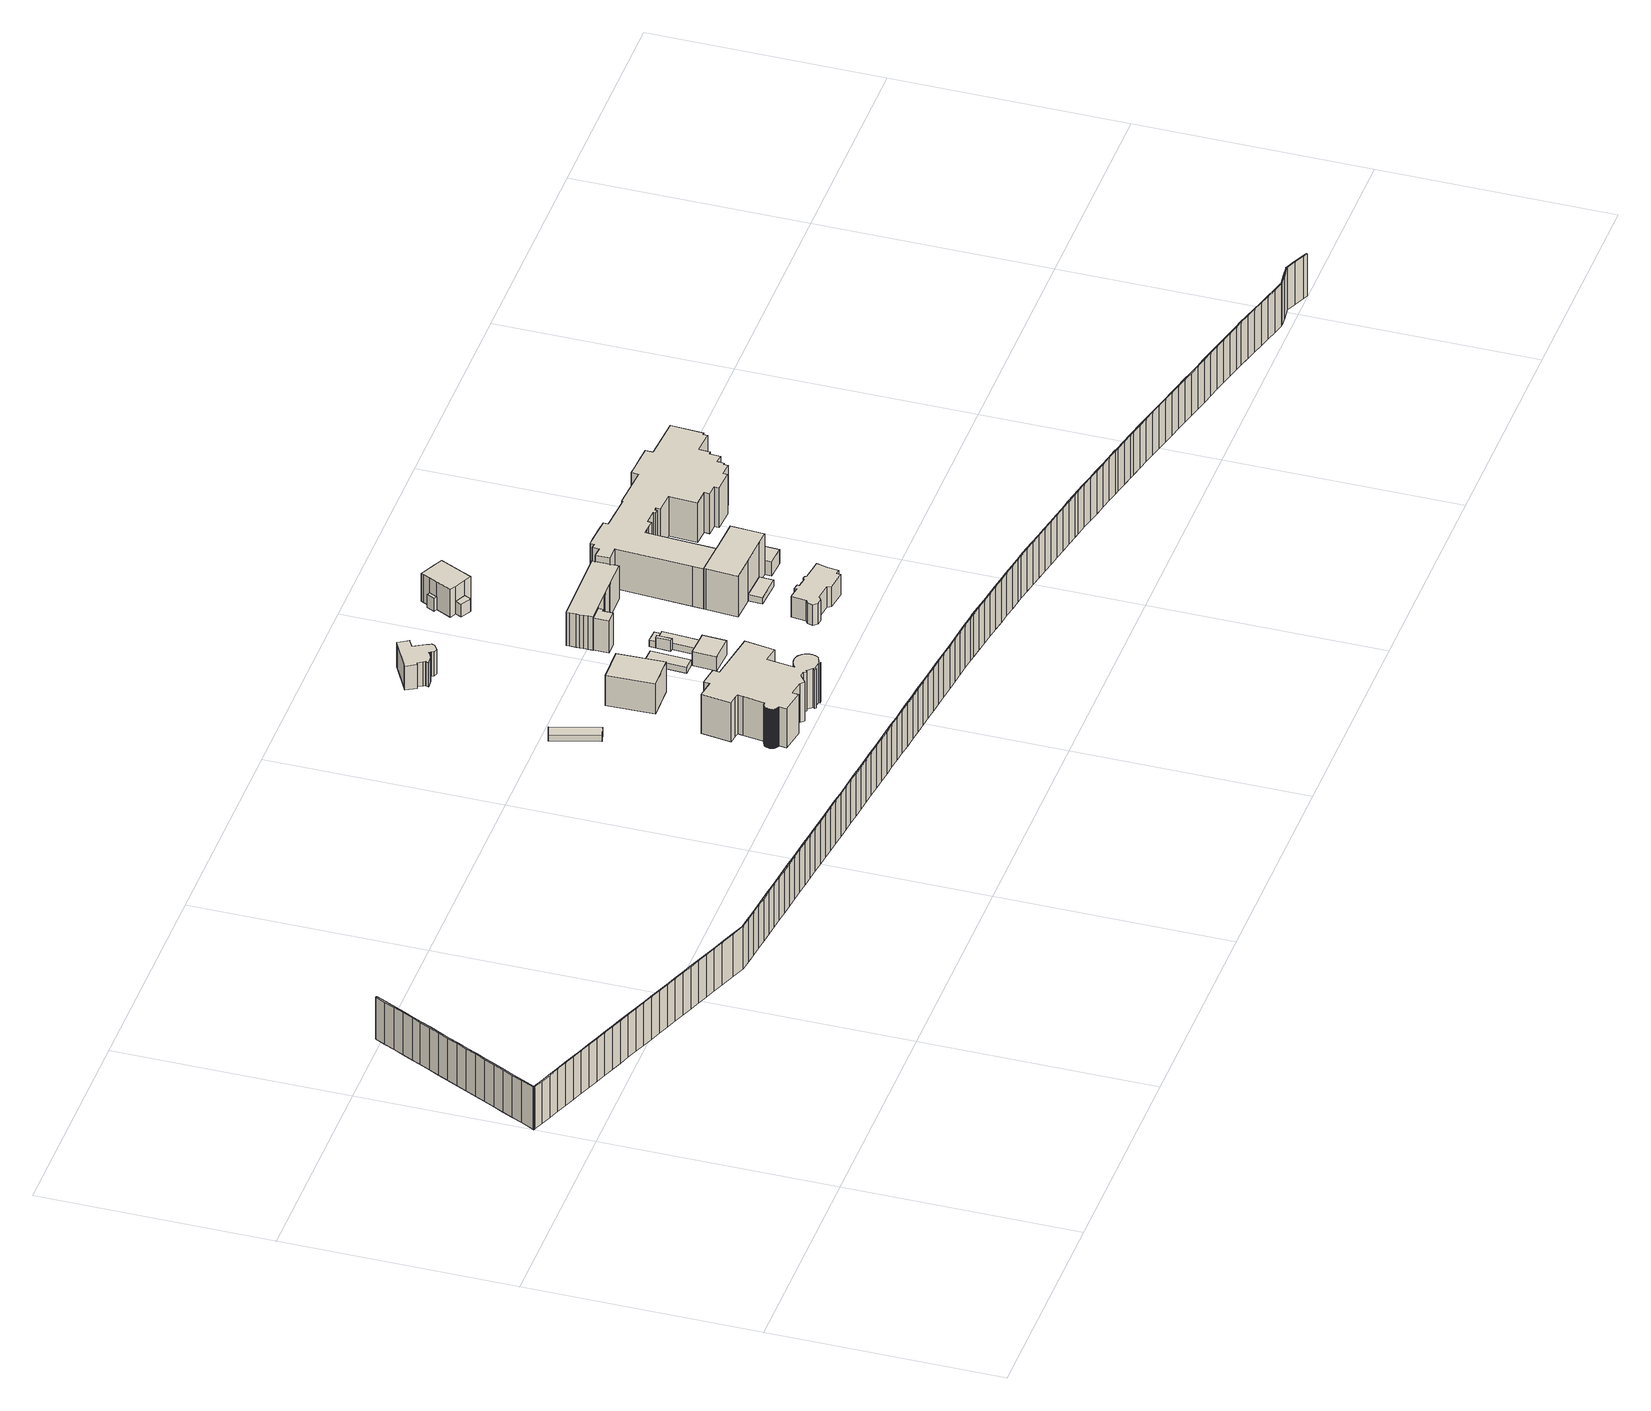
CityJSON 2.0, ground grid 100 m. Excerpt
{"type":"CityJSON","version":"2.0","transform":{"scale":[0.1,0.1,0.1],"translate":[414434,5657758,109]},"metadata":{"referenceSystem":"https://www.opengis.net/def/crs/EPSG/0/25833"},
"CityObjects":{
"building1":{"type":"Building","attributes":{"Dachtyp_tdc":"tdcPolyFlatRoof","Gemeindeschluessel":14612000,"Dachneigung":2.64,"QualitaetDacherkennung":70,"Geometrietyp2DReferenz":"3000","measuredHeight":3.02,"function":"31001_9998","roofType":"2100"},"geometry":[{"type":"Solid","lod":"1","boundaries":[[[[0,1,2,3]],[[4,5,6,7]],[[3,5,4,0]],[[2,6,5,3]],[[1,7,6,2]],[[0,4,7,1]]]]}]},
"building2":{"type":"Building","attributes":{"Dachtyp_tdc":"tdcPolyFlatRoof","Gemeindeschluessel":14612000,"Dachneigung":0,"QualitaetDacherkennung":14,"Geometrietyp2DReferenz":"3000","measuredHeight":18.99,"function":"31001_9998","roofType":"1000"},"geometry":[{"type":"Solid","lod":"1","boundaries":[[[[8,9,10,11,12,13,14,15,16,17,18,19,20,21,22,23,24,25,26,27,28,29,30,31,32,33,34,35,36,37,38,39,40,41,42,43,44,45,46,47,48,49,50,51,52,53,54,55,56,57,58,59,60,61,62,63,64,65,66,67,68,69,70,71,72,73,74,75,76,77,78,79,80,81,82,83,84,85,86,87,88,89,90,91,92,93,94,95,96,97,98,99,100,101,102,103,104,105,106,107,108,109,110,111,112,113,114,115,116,117,118,119,120,121,122,123,124,125]],[[126,127,128,129,130,131,132,133,134,135,136,137,138,139,140,141,142,143,144,145,146,147,148,149,150,151,152,153,154,155,156,157,158,159,160,161,162,163,164,165,166,167,168,169,170,171,172,173,174,175,176,177,178,179,180,181,182,183,184,185,186,187,188,189,190,191,192,193,194,195,196,197,198,199,200,201,202,203,204,205,206,207,208,209,210,211,212,213,214,215,216,217,218,219,220,221,222,223,224,225,226,227,228,229,230,231,232,233,234,235,236,237,238,239,240,241,242,243]],[[125,127,126,8]],[[124,128,127,125]],[[123,129,128,124]],[[122,130,129,123]],[[121,131,130,122]],[[120,132,131,121]],[[119,133,132,120]],[[118,134,133,119]],[[117,135,134,118]],[[116,136,135,117]],[[115,137,136,116]],[[114,138,137,115]],[[113,139,138,114]],[[112,140,139,113]],[[111,141,140,112]],[[110,142,141,111]],[[109,143,142,110]],[[108,144,143,109]],[[107,145,144,108]],[[106,146,145,107]],[[105,147,146,106]],[[104,148,147,105]],[[103,149,148,104]],[[102,150,149,103]],[[101,151,150,102]],[[100,152,151,101]],[[99,153,152,100]],[[98,154,153,99]],[[97,155,154,98]],[[96,156,155,97]],[[95,157,156,96]],[[94,158,157,95]],[[93,159,158,94]],[[92,160,159,93]],[[91,161,160,92]],[[90,162,161,91]],[[89,163,162,90]],[[88,164,163,89]],[[87,165,164,88]],[[86,166,165,87]],[[85,167,166,86]],[[84,168,167,85]],[[83,169,168,84]],[[82,170,169,83]],[[81,171,170,82]],[[80,172,171,81]],[[79,173,172,80]],[[78,174,173,79]],[[77,175,174,78]],[[76,176,175,77]],[[75,177,176,76]],[[74,178,177,75]],[[73,179,178,74]],[[72,180,179,73]],[[71,181,180,72]],[[70,182,181,71]],[[69,183,182,70]],[[68,184,183,69]],[[67,185,184,68]],[[66,186,185,67]],[[65,187,186,66]],[[64,188,187,65]],[[63,189,188,64]],[[62,190,189,63]],[[61,191,190,62]],[[60,192,191,61]],[[59,193,192,60]],[[58,194,193,59]],[[57,195,194,58]],[[56,196,195,57]],[[55,197,196,56]],[[54,198,197,55]],[[53,199,198,54]],[[52,200,199,53]],[[51,201,200,52]],[[50,202,201,51]],[[49,203,202,50]],[[48,204,203,49]],[[47,205,204,48]],[[46,206,205,47]],[[45,207,206,46]],[[44,208,207,45]],[[43,209,208,44]],[[42,210,209,43]],[[41,211,210,42]],[[40,212,211,41]],[[39,213,212,40]],[[38,214,213,39]],[[37,215,214,38]],[[36,216,215,37]],[[35,217,216,36]],[[34,218,217,35]],[[33,219,218,34]],[[32,220,219,33]],[[31,221,220,32]],[[30,222,221,31]],[[29,223,222,30]],[[28,224,223,29]],[[27,225,224,28]],[[26,226,225,27]],[[25,227,226,26]],[[24,228,227,25]],[[23,229,228,24]],[[22,230,229,23]],[[21,231,230,22]],[[20,232,231,21]],[[19,233,232,20]],[[18,234,233,19]],[[17,235,234,18]],[[16,236,235,17]],[[15,237,236,16]],[[14,238,237,15]],[[13,239,238,14]],[[12,240,239,13]],[[11,241,240,12]],[[10,242,241,11]],[[9,243,242,10]],[[8,126,243,9]]]]}]},
"building3":{"type":"Building","attributes":{"Dachtyp_tdc":"tdcPolyFlatRoof","Gemeindeschluessel":14612000,"Dachneigung":0,"QualitaetDacherkennung":74,"Geometrietyp2DReferenz":"3000","measuredHeight":14.55,"function":"31001_9998","roofType":"1000"},"geometry":[{"type":"Solid","lod":"1","boundaries":[[[[244,245,246,247]],[[248,249,250,251]],[[247,249,248,244]],[[246,250,249,247]],[[245,251,250,246]],[[244,248,251,245]]]]}]},
"building4":{"type":"Building","attributes":{"Dachtyp_tdc":"tdcFreeFormRoof","Gemeindeschluessel":14612000,"Dachneigung":44.48,"QualitaetDacherkennung":44,"Geometrietyp2DReferenz":"3000","measuredHeight":15.93,"function":"31001_9998","roofType":"5000"},"geometry":[{"type":"Solid","lod":"1","boundaries":[[[[252,253,254,255,256,257,258,259,260,261,262,263,264,265,266,267,268,269,270,271,272,273,274,275,276,277,278,279,280,281,282,283,284,285]],[[286,287,288,289,290,291,292,293,294,295,296,297,298,299,300,301,302,303,304,305,306,307,308,309,310,311,312,313,314,315,316,317,318,319]],[[285,287,286,252]],[[284,288,287,285]],[[283,289,288,284]],[[282,290,289,283]],[[281,291,290,282]],[[280,292,291,281]],[[279,293,292,280]],[[278,294,293,279]],[[277,295,294,278]],[[276,296,295,277]],[[275,297,296,276]],[[274,298,297,275]],[[273,299,298,274]],[[272,300,299,273]],[[271,301,300,272]],[[270,302,301,271]],[[269,303,302,270]],[[268,304,303,269]],[[267,305,304,268]],[[266,306,305,267]],[[265,307,306,266]],[[264,308,307,265]],[[263,309,308,264]],[[262,310,309,263]],[[261,311,310,262]],[[260,312,311,261]],[[259,313,312,260]],[[258,314,313,259]],[[257,315,314,258]],[[256,316,315,257]],[[255,317,316,256]],[[254,318,317,255]],[[253,319,318,254]],[[252,286,319,253]]]]}]},
"building5":{"type":"Building","attributes":{"Dachtyp_tdc":"tdcPolyFlatRoof","Gemeindeschluessel":14612000,"Dachneigung":0,"QualitaetDacherkennung":96,"Geometrietyp2DReferenz":"3000","measuredHeight":2.84,"function":"31001_9998","roofType":"1000"},"geometry":[{"type":"Solid","lod":"1","boundaries":[[[[320,321,322,323]],[[324,325,326,327]],[[323,325,324,320]],[[322,326,325,323]],[[321,327,326,322]],[[320,324,327,321]]]]}]},
"building6":{"type":"Building","attributes":{"Dachtyp_tdc":"tdcPolyFlatRoof","Gemeindeschluessel":14612000,"Dachneigung":0,"QualitaetDacherkennung":74,"Geometrietyp2DReferenz":"3000","measuredHeight":6.83,"function":"31001_9998","roofType":"1000"},"geometry":[{"type":"Solid","lod":"1","boundaries":[[[[328,329,330,331,332]],[[333,334,335,336,337]],[[332,334,333,328]],[[331,335,334,332]],[[330,336,335,331]],[[329,337,336,330]],[[328,333,337,329]]]]}]},
"building7":{"type":"Building","attributes":{"Erfassungsdatum_Objekt":"2022-03-29","BodenHoehe":0,"gemHoehe":0,"BauwerkHoehe":3,"Gemeindeschluessel":"14612000","Geometrietyp2DReferenz":"3000","measuredHeight":3,"function":"51009_1700"},"geometry":[{"type":"MultiSurface","lod":"1","boundaries":[[[338,339,340,341,342,343,344,345,346,347,348,349,348,350]],[[351,352,353,354,355,356,357,358,359,360,361,362,363,364,365,366,367,368,369,370,371,372,373,374,375,376,377,378,379,380,381,382,383,384,385,386,387,388,389,390,391,392,393,394,395,396,397,398,399,400,401,402,403,404,405,406,407,408,409,410,411,412,413,414,415,416,417,418,419,420,421,422,423,424,425,426,427,428,429,430,431,432,433,434,435,436,437,438,439,440,441,442,443,444,445,446,447,448,449,450,451,452,453,454,455,456,457,458,459,460,461,462,463,464,465,466,467,468,469,470,471,472,473,474,475,476,477,478,479,480,481,482,483,484,485,486,487,488,489,490,491,492,493,494,495,496,497,498,499,500,501,502,503,504,505,506,507,508,509,510,511,512,513,514,515,516,517,518,519,520,521,522,523,524,525,526,527,528,529,530,531,532,533,534,535,536,537,538,539,540,541,542,543,544,545,546,547,548,549,550,551,552,553,554,555,556,557,558,559,560,561,562,563,564,565,566,567,568,569,570,571,572,573,574,575,576,577,578,579,580,581,582,583,584,585,586,587,588,589,590,591,592,593,594,595,596,597,598,599,600,601,602,603,604,605,606,607,608,609,610,611,612,613,614,615,616,617,618,619,620,621,622,623,624,625,626,627,628,629,630,631,632,633,634,635]],[[636,637,638,639,638,640,641,642,643,644,645,646,647,648]],[[649,650,651,652,653,654,655,656,657,658,659,660,661,662,663,664,665,666,667,668,669,670,671,672,673,674,675,676,677,678,679,680,681,682,683,684,685,686,687,688,689,690,691,692,693,694,695,696,697,698,699,700,701,702,703,704,705,706,707,708,709,710,711,712,713,714,715,716,717,718,719,720,721,722,723,724,725,726,727,728,729,730,731,732,733,734,735,736,737,738,739,740,741,742,743,744,745,746,747,748,749,750,751,752,753,754,755,756,757,758,759,760,761,762,763,764,765,766,767,768,769,770,771,772,773,774,775,776,777,778,779,780,781,782,783,784,785,786,787,788,789,790,791,792,793,794,795,796,797,798,799,800,801,802,803,804,805,806,807,808,809,810,811,812,813,814,815,816,817,818,819,820,821,822,823,824,825,826,827,828,829,830,831,832,833,834,835,836,837,838,839,840,841,842,843,844,845,846,847,848,849,850,851,852,853,854,855,856,857,858,859,860,861,862,863,864,865,866,867,868,869,870,871,872,873,874,875,876,877,878,879,880,881,882,883,884,885,886,887,888,889,890,891,892,893,894,895,896,897,898,899,900,901,902,903,904,905,906,907,908,909,910,911,912,913,914,915,916,917,918,919,920,921,922,923,924,925,926,927,928,929,930,931,932,933]],[[350,637,636,338]],[[348,638,637,350]],[[349,639,638,348]],[[347,640,638,348]],[[346,641,640,347]],[[345,642,641,346]],[[344,643,642,345]],[[343,644,643,344]],[[342,645,644,343]],[[341,646,645,342]],[[340,647,646,341]],[[339,648,647,340]],[[338,636,648,339]],[[635,649,933,351]],[[634,650,649,635]],[[633,651,650,634]],[[632,652,651,633]],[[631,653,652,632]],[[630,654,653,631]],[[629,655,654,630]],[[628,656,655,629]],[[627,657,656,628]],[[626,658,657,627]],[[625,659,658,626]],[[624,660,659,625]],[[623,661,660,624]],[[622,662,661,623]],[[621,663,662,622]],[[620,664,663,621]],[[619,665,664,620]],[[618,666,665,619]],[[617,667,666,618]],[[616,668,667,617]],[[615,669,668,616]],[[614,670,669,615]],[[613,671,670,614]],[[612,672,671,613]],[[611,673,672,612]],[[610,674,673,611]],[[609,675,674,610]],[[608,676,675,609]],[[607,677,676,608]],[[606,678,677,607]],[[605,679,678,606]],[[604,680,679,605]],[[603,681,680,604]],[[602,682,681,603]],[[601,683,682,602]],[[600,684,683,601]],[[599,685,684,600]],[[598,686,685,599]],[[597,687,686,598]],[[596,688,687,597]],[[595,689,688,596]],[[594,690,689,595]],[[593,691,690,594]],[[592,692,691,593]],[[591,693,692,592]],[[590,694,693,591]],[[589,695,694,590]],[[588,696,695,589]],[[587,697,696,588]],[[586,698,697,587]],[[585,699,698,586]],[[584,700,699,585]],[[583,701,700,584]],[[582,702,701,583]],[[581,703,702,582]],[[580,704,703,581]],[[579,705,704,580]],[[578,706,705,579]],[[577,707,706,578]],[[576,708,707,577]],[[575,709,708,576]],[[574,710,709,575]],[[573,711,710,574]],[[572,712,711,573]],[[571,713,712,572]],[[570,714,713,571]],[[569,715,714,570]],[[568,716,715,569]],[[567,717,716,568]],[[566,718,717,567]],[[565,719,718,566]],[[564,720,719,565]],[[563,721,720,564]],[[562,722,721,563]],[[561,723,722,562]],[[560,724,723,561]],[[559,725,724,560]],[[558,726,725,559]],[[557,727,726,558]],[[556,728,727,557]],[[555,729,728,556]],[[554,730,729,555]],[[553,731,730,554]],[[552,732,731,553]],[[551,733,732,552]],[[550,734,733,551]],[[549,735,734,550]],[[548,736,735,549]],[[547,737,736,548]],[[546,738,737,547]],[[545,739,738,546]],[[544,740,739,545]],[[543,741,740,544]],[[542,742,741,543]],[[541,743,742,542]],[[540,744,743,541]],[[539,745,744,540]],[[538,746,745,539]],[[537,747,746,538]],[[536,748,747,537]],[[535,749,748,536]],[[534,750,749,535]],[[533,751,750,534]],[[532,752,751,533]],[[531,753,752,532]],[[530,754,753,531]],[[529,755,754,530]],[[528,756,755,529]],[[527,757,756,528]],[[526,758,757,527]],[[525,759,758,526]],[[524,760,759,525]],[[523,761,760,524]],[[522,762,761,523]],[[521,763,762,522]],[[520,764,763,521]],[[519,765,764,520]],[[518,766,765,519]],[[517,767,766,518]],[[516,768,767,517]],[[515,769,768,516]],[[514,770,769,515]],[[513,771,770,514]],[[512,772,771,513]],[[511,773,772,512]],[[510,774,773,511]],[[509,775,774,510]],[[508,776,775,509]],[[507,777,776,508]],[[506,778,777,507]],[[505,779,778,506]],[[504,780,779,505]],[[503,781,780,504]],[[502,782,781,503]],[[501,783,782,502]],[[500,784,783,501]],[[499,785,784,500]],[[498,786,785,499]],[[497,787,786,498]],[[496,788,787,497]],[[495,789,788,496]],[[494,790,789,495]],[[493,791,790,494]],[[492,792,791,493]],[[491,793,792,492]],[[490,794,793,491]],[[489,795,794,490]],[[488,796,795,489]],[[487,797,796,488]],[[486,798,797,487]],[[485,799,798,486]],[[484,800,799,485]],[[483,801,800,484]],[[482,802,801,483]],[[481,803,802,482]],[[480,804,803,481]],[[479,805,804,480]],[[478,806,805,479]],[[477,807,806,478]],[[476,808,807,477]],[[475,809,808,476]],[[474,810,809,475]],[[473,811,810,474]],[[472,812,811,473]],[[471,813,812,472]],[[470,814,813,471]],[[469,815,814,470]],[[468,816,815,469]],[[467,817,816,468]],[[466,818,817,467]],[[465,819,818,466]],[[464,820,819,465]],[[463,821,820,464]],[[462,822,821,463]],[[461,823,822,462]],[[460,824,823,461]],[[459,825,824,460]],[[458,826,825,459]],[[457,827,826,458]],[[456,828,827,457]],[[455,829,828,456]],[[454,830,829,455]],[[453,831,830,454]],[[452,832,831,453]],[[451,833,832,452]],[[450,834,833,451]],[[449,835,834,450]],[[448,836,835,449]],[[447,837,836,448]],[[446,838,837,447]],[[445,839,838,446]],[[444,840,839,445]],[[443,841,840,444]],[[442,842,841,443]],[[441,843,842,442]],[[440,844,843,441]],[[439,845,844,440]],[[438,846,845,439]],[[437,847,846,438]],[[436,848,847,437]],[[435,849,848,436]],[[434,850,849,435]],[[433,851,850,434]],[[432,852,851,433]],[[431,853,852,432]],[[430,854,853,431]],[[429,855,854,430]],[[428,856,855,429]],[[427,857,856,428]],[[426,858,857,427]],[[425,859,858,426]],[[424,860,859,425]],[[423,861,860,424]],[[422,862,861,423]],[[421,863,862,422]],[[420,864,863,421]],[[419,865,864,420]],[[418,866,865,419]],[[417,867,866,418]],[[416,868,867,417]],[[415,869,868,416]],[[414,870,869,415]],[[413,871,870,414]],[[412,872,871,413]],[[411,873,872,412]],[[410,874,873,411]],[[409,875,874,410]],[[408,876,875,409]],[[407,877,876,408]],[[406,878,877,407]],[[405,879,878,406]],[[404,880,879,405]],[[403,881,880,404]],[[402,882,881,403]],[[401,883,882,402]],[[400,884,883,401]],[[399,885,884,400]],[[398,886,885,399]],[[397,887,886,398]],[[396,888,887,397]],[[395,889,888,396]],[[394,890,889,395]],[[393,891,890,394]],[[392,892,891,393]],[[391,893,892,392]],[[390,894,893,391]],[[389,895,894,390]],[[388,896,895,389]],[[387,897,896,388]],[[386,898,897,387]],[[385,899,898,386]],[[384,900,899,385]],[[383,901,900,384]],[[382,902,901,383]],[[381,903,902,382]],[[380,904,903,381]],[[379,905,904,380]],[[378,906,905,379]],[[377,907,906,378]],[[376,908,907,377]],[[375,909,908,376]],[[374,910,909,375]],[[373,911,910,374]],[[372,912,911,373]],[[371,913,912,372]],[[370,914,913,371]],[[369,915,914,370]],[[368,916,915,369]],[[367,917,916,368]],[[366,918,917,367]],[[365,919,918,366]],[[364,920,919,365]],[[363,921,920,364]],[[362,922,921,363]],[[361,923,922,362]],[[360,924,923,361]],[[359,925,924,360]],[[358,926,925,359]],[[357,927,926,358]],[[356,928,927,357]],[[355,929,928,356]],[[354,930,929,355]],[[353,931,930,354]],[[352,932,931,353]],[[351,933,932,352]]]}]},
"building8":{"type":"Building","attributes":{"Gemeindeschluessel":14612000,"Geometrietyp2DReferenz":"3000","function":"31001_9998","roofType":"9999"},"children":["building8-1","building8-2","building8-3"]},
"building8-1":{"type":"BuildingPart","attributes":{"Dachtyp_tdc":"tdcPolyFlatRoof","Dachneigung":0,"QualitaetDacherkennung":80,"Geometrietyp2DReferenz":"3000","measuredHeight":5.24,"roofType":"1000"},"parents":["building8"],"geometry":[{"type":"Solid","lod":"1","boundaries":[[[[934,935,936,937]],[[938,939,940,941]],[[937,939,938,934]],[[936,940,939,937]],[[935,941,940,936]],[[934,938,941,935]]]]}]},
"building8-2":{"type":"BuildingPart","attributes":{"Dachtyp_tdc":"tdcPolyFlatRoof","Dachneigung":0,"QualitaetDacherkennung":71,"Geometrietyp2DReferenz":"3000","measuredHeight":3.23,"roofType":"1000"},"parents":["building8"],"geometry":[{"type":"Solid","lod":"1","boundaries":[[[[942,943,944,945]],[[940,946,947,948]],[[945,946,940,942]],[[944,947,946,945]],[[943,948,947,944]],[[942,940,948,943]]]]}]},
"building8-3":{"type":"BuildingPart","attributes":{"Dachtyp_tdc":"tdcPolyFlatRoof","Dachneigung":0,"QualitaetDacherkennung":61,"Geometrietyp2DReferenz":"3000","measuredHeight":3.24,"roofType":"1000"},"parents":["building8"],"geometry":[{"type":"Solid","lod":"1","boundaries":[[[[949,943,950,951,952,953,954]],[[955,956,957,958,938,941,948]],[[954,956,955,949]],[[953,957,956,954]],[[952,958,957,953]],[[951,938,958,952]],[[950,941,938,951]],[[943,948,941,950]],[[949,955,948,943]]]]}]},
"building9":{"type":"Building","attributes":{"Gemeindeschluessel":14612000,"Geometrietyp2DReferenz":"3000","function":"31001_9998","roofType":"9999"},"children":["building9-1","building9-2"]},
"building9-1":{"type":"BuildingPart","attributes":{"Dachtyp_tdc":"tdcFreeFormRoof","Dachneigung":14.01,"QualitaetDacherkennung":76,"Geometrietyp2DReferenz":"3000","measuredHeight":16.16,"roofType":"5000"},"parents":["building9"],"geometry":[{"type":"Solid","lod":"1","boundaries":[[[[959,960,961,962,963,964,965]],[[966,967,968,969,970,971,972]],[[965,967,966,959]],[[964,968,967,965]],[[963,969,968,964]],[[962,970,969,963]],[[961,971,970,962]],[[960,972,971,961]],[[959,966,972,960]]]]}]},
"building9-2":{"type":"BuildingPart","attributes":{"Dachtyp_tdc":"tdcGableRoof","Dachneigung":13.72,"QualitaetDacherkennung":77,"Geometrietyp2DReferenz":"3000","measuredHeight":16.86,"roofType":"3100"},"parents":["building9"],"geometry":[{"type":"Solid","lod":"1","boundaries":[[[[973,974,975,976,977,978,979,980,981,982,983,984,985,986,987,988,989,990,991,992,993,994]],[[995,996,997,998,999,1000,971,969,1001,1002,1003,1004,1005,1006,1007,1008,1009,1010,1011,1012,1013,1014]],[[994,996,995,973]],[[993,997,996,994]],[[992,998,997,993]],[[991,999,998,992]],[[990,1000,999,991]],[[989,971,1000,990]],[[988,969,971,989]],[[987,1001,969,988]],[[986,1002,1001,987]],[[985,1003,1002,986]],[[984,1004,1003,985]],[[983,1005,1004,984]],[[982,1006,1005,983]],[[981,1007,1006,982]],[[980,1008,1007,981]],[[979,1009,1008,980]],[[978,1010,1009,979]],[[977,1011,1010,978]],[[976,1012,1011,977]],[[975,1013,1012,976]],[[974,1014,1013,975]],[[973,995,1014,974]]]]}]},
"building10":{"type":"Building","attributes":{"Gemeindeschluessel":14612000,"Geometrietyp2DReferenz":"3000","function":"31001_9998","roofType":"9999"},"children":["building10-1","building10-2","building10-3","building10-4"]},
"building10-1":{"type":"BuildingPart","attributes":{"Dachtyp_tdc":"tdcFreeFormRoof","Dachneigung":61.57,"QualitaetDacherkennung":20,"Geometrietyp2DReferenz":"3000","measuredHeight":7,"roofType":"5000"},"parents":["building10"],"geometry":[{"type":"Solid","lod":"1","boundaries":[[[[1015,1016,1017,1018]],[[1019,1020,1021,1022]],[[1018,1020,1019,1015]],[[1017,1021,1020,1018]],[[1016,1022,1021,1017]],[[1015,1019,1022,1016]]]]}]},
"building10-2":{"type":"BuildingPart","attributes":{"Dachtyp_tdc":"tdcPolyFlatRoof","Dachneigung":0,"QualitaetDacherkennung":49,"Geometrietyp2DReferenz":"3000","measuredHeight":6.14,"roofType":"1000"},"parents":["building10"],"geometry":[{"type":"Solid","lod":"1","boundaries":[[[[1023,1024,1025,1026]],[[1027,1028,1029,1030]],[[1025,1028,1027,1026]],[[1024,1029,1028,1025]],[[1023,1030,1029,1024]],[[1026,1027,1030,1023]]]]}]},
"building10-3":{"type":"BuildingPart","attributes":{"Dachtyp_tdc":"tdcHipAndGableRoof","Dachneigung":43.82,"QualitaetDacherkennung":48,"Geometrietyp2DReferenz":"3000","measuredHeight":16.48,"roofType":"5000"},"parents":["building10"],"geometry":[{"type":"Solid","lod":"1","boundaries":[[[[1031,1032,1033,1034,1035,1036,1037,1038,1039,1040,1041,1042]],[[1043,1044,1045,1046,1047,1048,1049,1027,1030,1050,1019,1022]],[[1042,1044,1043,1031]],[[1041,1045,1044,1042]],[[1040,1046,1045,1041]],[[1039,1047,1046,1040]],[[1038,1048,1047,1039]],[[1037,1049,1048,1038]],[[1036,1027,1049,1037]],[[1035,1030,1027,1036]],[[1034,1050,1030,1035]],[[1033,1019,1050,1034]],[[1032,1022,1019,1033]],[[1031,1043,1022,1032]]]]}]},
"building10-4":{"type":"BuildingPart","attributes":{"Dachtyp_tdc":"tdcGableRoof","Dachneigung":58.72,"QualitaetDacherkennung":30,"Geometrietyp2DReferenz":"3000","measuredHeight":15.55,"roofType":"3100"},"parents":["building10"],"geometry":[{"type":"Solid","lod":"1","boundaries":[[[[1051,1052,1053,1054,1055,1056,1057,1058,1059,1060]],[[1061,1062,1048,1063,1047,1064,1065,1066,1067,1068]],[[1060,1062,1061,1051]],[[1059,1048,1062,1060]],[[1058,1063,1048,1059]],[[1057,1047,1063,1058]],[[1056,1064,1047,1057]],[[1055,1065,1064,1056]],[[1054,1066,1065,1055]],[[1053,1067,1066,1054]],[[1052,1068,1067,1053]],[[1051,1061,1068,1052]]]]}]},
"building11":{"type":"Building","attributes":{"Dachtyp_tdc":"tdcFreeFormRoof","Gemeindeschluessel":14612000,"Dachneigung":44.97,"QualitaetDacherkennung":56,"Geometrietyp2DReferenz":"3000","measuredHeight":13.41,"function":"31001_9998","roofType":"5000"},"geometry":[{"type":"Solid","lod":"1","boundaries":[[[[1069,1070,1071,1072,1073,1074,1075,1076,1077,1078,1079,1080,1081,1082,1083,1084,1085,1086,1087,1088,1089,1090,1091,1092,1093,1094,1095,1096,1097,1098,1099,1100,1101,1102,1103,1104,1105,1106,1107,1108,1109,1110,1111,1112,1113,1114,1115]],[[1116,1117,1118,1119,1120,1121,1122,1123,1124,1125,1126,1127,1128,1129,1130,1131,1132,1133,1134,1135,1136,1137,1138,1139,1140,1141,1142,1143,1144,1145,1146,1147,1148,1149,1150,1151,1152,1153,1154,1155,1156,1157,1158,1159,1160,1161,1162]],[[1115,1117,1116,1069]],[[1114,1118,1117,1115]],[[1113,1119,1118,1114]],[[1112,1120,1119,1113]],[[1111,1121,1120,1112]],[[1110,1122,1121,1111]],[[1109,1123,1122,1110]],[[1108,1124,1123,1109]],[[1107,1125,1124,1108]],[[1106,1126,1125,1107]],[[1105,1127,1126,1106]],[[1104,1128,1127,1105]],[[1103,1129,1128,1104]],[[1102,1130,1129,1103]],[[1101,1131,1130,1102]],[[1100,1132,1131,1101]],[[1099,1133,1132,1100]],[[1098,1134,1133,1099]],[[1097,1135,1134,1098]],[[1096,1136,1135,1097]],[[1095,1137,1136,1096]],[[1094,1138,1137,1095]],[[1093,1139,1138,1094]],[[1092,1140,1139,1093]],[[1091,1141,1140,1092]],[[1090,1142,1141,1091]],[[1089,1143,1142,1090]],[[1088,1144,1143,1089]],[[1087,1145,1144,1088]],[[1086,1146,1145,1087]],[[1085,1147,1146,1086]],[[1084,1148,1147,1085]],[[1083,1149,1148,1084]],[[1082,1150,1149,1083]],[[1081,1151,1150,1082]],[[1080,1152,1151,1081]],[[1079,1153,1152,1080]],[[1078,1154,1153,1079]],[[1077,1155,1154,1078]],[[1076,1156,1155,1077]],[[1075,1157,1156,1076]],[[1074,1158,1157,1075]],[[1073,1159,1158,1074]],[[1072,1160,1159,1073]],[[1071,1161,1160,1072]],[[1070,1162,1161,1071]],[[1069,1116,1162,1070]]]]}]},
"building12":{"type":"Building","attributes":{"Dachtyp_tdc":"tdcPolyFlatRoof","Gemeindeschluessel":14612000,"Dachneigung":3.15,"QualitaetDacherkennung":56,"Geometrietyp2DReferenz":"3000","measuredHeight":3.17,"function":"31001_9998","roofType":"2100"},"geometry":[{"type":"Solid","lod":"1","boundaries":[[[[1163,1164,1165,1166]],[[1167,1168,1169,1170]],[[1166,1168,1167,1163]],[[1165,1169,1168,1166]],[[1164,1170,1169,1165]],[[1163,1167,1170,1164]]]]}]},
"building13":{"type":"Building","attributes":{"name":"Gedenkstätte Bautzner Straße","Gemeindeschluessel":14612000,"Geometrietyp2DReferenz":"3000","function":"31001_3034","roofType":"9999"},"children":["building13-1","building13-2"]},
"building13-1":{"type":"BuildingPart","attributes":{"Dachtyp_tdc":"tdcPolyFlatRoof","Dachneigung":7.97,"QualitaetDacherkennung":81,"Geometrietyp2DReferenz":"3000","measuredHeight":7.47,"roofType":"2100"},"parents":["building13"],"geometry":[{"type":"Solid","lod":"1","boundaries":[[[[1171,1172,1173,1174,1175,1176]],[[1177,1178,1179,1180,1181,1182]],[[1176,1178,1177,1171]],[[1175,1179,1178,1176]],[[1174,1180,1179,1175]],[[1173,1181,1180,1174]],[[1172,1182,1181,1173]],[[1171,1177,1182,1172]]]]}]},
"building13-2":{"type":"BuildingPart","attributes":{"Dachtyp_tdc":"tdcHipRoof","Dachneigung":15.6,"QualitaetDacherkennung":72,"Geometrietyp2DReferenz":"3000","measuredHeight":20.85,"roofType":"3200"},"parents":["building13"],"geometry":[{"type":"Solid","lod":"1","boundaries":[[[[1183,1184,1185,1186,1187,1188,1189,1190,1191]],[[1192,1193,1194,1195,1196,1181,1180,1167,1170]],[[1191,1193,1192,1183]],[[1190,1194,1193,1191]],[[1189,1195,1194,1190]],[[1188,1196,1195,1189]],[[1187,1181,1196,1188]],[[1186,1180,1181,1187]],[[1185,1167,1180,1186]],[[1184,1170,1167,1185]],[[1183,1192,1170,1184]]]]}]},
"building14":{"type":"Building","attributes":{"Dachtyp_tdc":"tdcPolyFlatRoof","Gemeindeschluessel":14612000,"Dachneigung":0,"QualitaetDacherkennung":18,"Geometrietyp2DReferenz":"3000","measuredHeight":19.45,"function":"31001_9998","roofType":"1000"},"geometry":[{"type":"Solid","lod":"1","boundaries":[[[[1197,1198,1199,1200,1201,1202,1203,1204,1205,1206,1207,1208,1209,1210,1211,1212,1213,1214,1215,1216,1217,1218,1219,1220,1221,1222,1223,1224,1225,1226,1227,1228,1229,1230,1231,1232,1233,1234,1235,1236,1237,1238,1239,1240,1241,1242,1243,1244,1245,1246,1247,1248,1249,1250,1251,1252,1253,1254]],[[1255,1256,1257,1258,1259,1260,1261,1262,1263,1264,1265,1266,1267,1268,1269,1270,1271,1272,1273,1274,1275,1276,1277,1278,1279,1280,1281,1282,1283,1284,1285,1286,1287,1288,1289,1290,1291,1292,1293,1294,1295,1296,1297,1298,1299,1300,1301,1302,1303,1304,1305,1306,1307,1308,1309,1310,1311,1312]],[[1254,1256,1255,1197]],[[1253,1257,1256,1254]],[[1252,1258,1257,1253]],[[1251,1259,1258,1252]],[[1250,1260,1259,1251]],[[1249,1261,1260,1250]],[[1248,1262,1261,1249]],[[1247,1263,1262,1248]],[[1246,1264,1263,1247]],[[1245,1265,1264,1246]],[[1244,1266,1265,1245]],[[1243,1267,1266,1244]],[[1242,1268,1267,1243]],[[1241,1269,1268,1242]],[[1240,1270,1269,1241]],[[1239,1271,1270,1240]],[[1238,1272,1271,1239]],[[1237,1273,1272,1238]],[[1236,1274,1273,1237]],[[1235,1275,1274,1236]],[[1234,1276,1275,1235]],[[1233,1277,1276,1234]],[[1232,1278,1277,1233]],[[1231,1279,1278,1232]],[[1230,1280,1279,1231]],[[1229,1281,1280,1230]],[[1228,1282,1281,1229]],[[1227,1283,1282,1228]],[[1226,1284,1283,1227]],[[1225,1285,1284,1226]],[[1224,1286,1285,1225]],[[1223,1287,1286,1224]],[[1222,1288,1287,1223]],[[1221,1289,1288,1222]],[[1220,1290,1289,1221]],[[1219,1291,1290,1220]],[[1218,1292,1291,1219]],[[1217,1293,1292,1218]],[[1216,1294,1293,1217]],[[1215,1295,1294,1216]],[[1214,1296,1295,1215]],[[1213,1297,1296,1214]],[[1212,1298,1297,1213]],[[1211,1299,1298,1212]],[[1210,1300,1299,1211]],[[1209,1301,1300,1210]],[[1208,1302,1301,1209]],[[1207,1303,1302,1208]],[[1206,1304,1303,1207]],[[1205,1305,1304,1206]],[[1204,1306,1305,1205]],[[1203,1307,1306,1204]],[[1202,1308,1307,1203]],[[1201,1309,1308,1202]],[[1200,1310,1309,1201]],[[1199,1311,1310,1200]],[[1198,1312,1311,1199]],[[1197,1255,1312,1198]]]]}]}
},
"vertices":[
[2142,1869,277],[2202,1666,277],[2254,1681,277],[2194,1884,277],[2142,1869,248],[2194,1884,248],[2254,1681,248],[2202,1666,248],
[2474,995,363],[2579,978,363],[2583,1005,363],[2648,995,363],[2666,980,363],[2699,1007,363],[2724,1004,363],[2729,992,363],[2738,996,363],[2741,994,363],[2758,975,363],[2753,967,363],[2760,962,363],[2765,968,363],[2797,965,363],[2797,957,363],[2806,958,363],[2805,967,363],[2835,978,363],[2837,983,363],[2839,986,363],[2841,990,363],[2842,993,363],[2843,997,363],[2844,1001,363],[2845,1005,363],[2845,1008,363],[2845,1012,363],[2845,1016,363],[2844,1020,363],[2843,1024,363],[2842,1027,363],[2841,1031,363],[2840,1034,363],[2839,1035,363],[2837,1039,363],[2835,1042,363],[2833,1045,363],[2831,1048,363],[2828,1050,363],[2826,1053,363],[2822,1055,363],[2818,1058,363],[2815,1060,363],[2811,1061,363],[2808,1062,363],[2804,1063,363],[2801,1064,363],[2796,1065,363],[2791,1065,363],[2786,1064,363],[2782,1064,363],[2778,1063,363],[2774,1062,363],[2769,1060,363],[2764,1057,363],[2760,1055,363],[2757,1053,363],[2753,1050,363],[2750,1047,363],[2746,1043,363],[2762,1166,363],[2831,1155,363],[2851,1284,363],[2627,1318,363],[2631,1346,363],[2548,1358,363],[2543,1331,363],[2466,1343,363],[2447,1214,363],[2485,1209,363],[2506,1205,363],[2502,1182,363],[2488,1089,363],[2485,1089,363],[2483,1089,363],[2481,1089,363],[2479,1088,363],[2477,1088,363],[2475,1088,363],[2473,1087,363],[2471,1086,363],[2469,1085,363],[2467,1084,363],[2465,1083,363],[2464,1081,363],[2462,1080,363],[2460,1078,363],[2459,1077,363],[2458,1075,363],[2457,1073,363],[2456,1071,363],[2455,1069,363],[2454,1067,363],[2454,1065,363],[2453,1062,363],[2453,1060,363],[2453,1057,363],[2453,1055,363],[2453,1053,363],[2454,1051,363],[2454,1049,363],[2455,1047,363],[2456,1045,363],[2457,1043,363],[2458,1041,363],[2459,1039,363],[2460,1038,363],[2462,1036,363],[2463,1035,363],[2465,1033,363],[2467,1032,363],[2469,1031,363],[2471,1030,363],[2473,1029,363],[2475,1028,363],[2477,1028,363],[2479,1027,363],[2474,995,173],[2479,1027,173],[2477,1028,173],[2475,1028,173],[2473,1029,173],[2471,1030,173],[2469,1031,173],[2467,1032,173],[2465,1033,173],[2463,1035,173],[2462,1036,173],[2460,1038,173],[2459,1039,173],[2458,1041,173],[2457,1043,173],[2456,1045,173],[2455,1047,173],[2454,1049,173],[2454,1051,173],[2453,1053,173],[2453,1055,173],[2453,1057,173],[2453,1060,173],[2453,1062,173],[2454,1065,173],[2454,1067,173],[2455,1069,173],[2456,1071,173],[2457,1073,173],[2458,1075,173],[2459,1077,173],[2460,1078,173],[2462,1080,173],[2464,1081,173],[2465,1083,173],[2467,1084,173],[2469,1085,173],[2471,1086,173],[2473,1087,173],[2475,1088,173],[2477,1088,173],[2479,1088,173],[2481,1089,173],[2483,1089,173],[2485,1089,173],[2488,1089,173],[2502,1182,173],[2506,1205,173],[2485,1209,173],[2447,1214,173],[2466,1343,173],[2543,1331,173],[2548,1358,173],[2631,1346,173],[2627,1318,173],[2851,1284,173],[2831,1155,173],[2762,1166,173],[2746,1043,173],[2750,1047,173],[2753,1050,173],[2757,1053,173],[2760,1055,173],[2764,1057,173],[2769,1060,173],[2774,1062,173],[2778,1063,173],[2782,1064,173],[2786,1064,173],[2791,1065,173],[2796,1065,173],[2801,1064,173],[2804,1063,173],[2808,1062,173],[2811,1061,173],[2815,1060,173],[2818,1058,173],[2822,1055,173],[2826,1053,173],[2828,1050,173],[2831,1048,173],[2833,1045,173],[2835,1042,173],[2837,1039,173],[2839,1035,173],[2840,1034,173],[2841,1031,173],[2842,1027,173],[2843,1024,173],[2844,1020,173],[2845,1016,173],[2845,1012,173],[2845,1008,173],[2845,1005,173],[2844,1001,173],[2843,997,173],[2842,993,173],[2841,990,173],[2839,986,173],[2837,983,173],[2835,978,173],[2805,967,173],[2806,958,173],[2797,957,173],[2797,965,173],[2765,968,173],[2760,962,173],[2753,967,173],[2758,975,173],[2741,994,173],[2738,996,173],[2729,992,173],[2724,1004,173],[2699,1007,173],[2666,980,173],[2648,995,173],[2583,1005,173],[2579,978,173],
[2633,1539,359],[2627,1743,359],[2476,1739,359],[2482,1535,359],[2633,1539,213],[2482,1535,213],[2476,1739,213],[2627,1743,213],
[2456,2536,367],[2451,2545,367],[2438,2567,367],[2430,2581,367],[2411,2570,367],[2299,2509,367],[2290,2504,367],[2315,2460,367],[2326,2466,367],[2338,2444,367],[2343,2435,367],[2341,2432,367],[2339,2421,367],[2376,2425,367],[2377,2425,367],[2383,2429,367],[2388,2432,367],[2392,2434,367],[2398,2437,367],[2403,2440,367],[2406,2435,367],[2408,2432,367],[2409,2432,367],[2415,2421,367],[2430,2417,367],[2456,2432,367],[2460,2447,367],[2453,2458,367],[2455,2459,367],[2452,2465,367],[2436,2493,367],[2422,2517,367],[2437,2525,367],[2451,2533,367],[2456,2536,250],[2451,2533,250],[2437,2525,250],[2422,2517,250],[2436,2493,250],[2452,2465,250],[2455,2459,250],[2453,2458,250],[2460,2447,250],[2456,2432,250],[2430,2417,250],[2415,2421,250],[2409,2432,250],[2408,2432,250],[2406,2435,250],[2403,2440,250],[2398,2437,250],[2392,2434,250],[2388,2432,250],[2383,2429,250],[2377,2425,250],[2376,2425,250],[2339,2421,250],[2341,2432,250],[2343,2435,250],[2338,2444,250],[2326,2466,250],[2315,2460,250],[2290,2504,250],[2299,2509,250],[2411,2570,250],[2430,2581,250],[2438,2567,250],[2451,2545,250],
[2767,1496,246],[2821,1494,246],[2829,1665,246],[2775,1667,246],[2767,1496,218],[2775,1667,218],[2829,1665,218],[2821,1494,218],
[2819,1390,285],[2932,1384,285],[2938,1486,285],[2898,1488,285],[2825,1492,285],[2819,1390,216],[2825,1492,216],[2898,1488,216],[2938,1486,216],[2932,1384,216],
[5917,45,211],[5918,40,211],[5963,45,211],[6018,51,211],[6064,32,211],[6110,12,211],[6129,4,211],[6131,9,211],[6112,17,211],[6066,37,211],[6019,56,211],[6019,57,211],[5962,50,211],[3,1257,211],[7,1255,211],[8,1255,211],[52,1239,211],[99,1221,211],[146,1204,211],[193,1186,211],[240,1169,211],[287,1151,211],[333,1134,211],[380,1116,211],[427,1099,211],[474,1082,211],[521,1064,211],[568,1047,211],[615,1029,211],[661,1012,211],[708,994,211],[755,977,211],[802,959,211],[849,942,211],[896,924,211],[943,907,211],[989,890,211],[1036,872,211],[1083,855,211],[1130,837,211],[1195,813,211],[1256,790,211],[1306,785,211],[1356,779,211],[1406,774,211],[1455,768,211],[1505,763,211],[1555,757,211],[1604,752,211],[1654,746,211],[1704,741,211],[1753,735,211],[1803,730,211],[1853,724,211],[1903,718,211],[1952,713,211],[2002,707,211],[2052,702,211],[2101,696,211],[2151,691,211],[2201,685,211],[2250,680,211],[2296,675,211],[2345,669,211],[2395,664,211],[2445,658,211],[2494,653,211],[2544,647,211],[2594,642,211],[2644,636,211],[2693,631,211],[2743,625,211],[2793,620,211],[2842,614,211],[2896,608,211],[2945,603,211],[2995,597,211],[3045,592,211],[3094,586,211],[3144,581,211],[3194,575,211],[3254,568,211],[3304,563,211],[3353,557,211],[3403,552,211],[3453,546,211],[3480,543,211],[3530,536,211],[3579,528,211],[3629,521,211],[3678,514,211],[3728,506,211],[3777,499,211],[3826,491,211],[3876,484,211],[3904,480,211],[3953,471,211],[4002,462,211],[4051,453,211],[4100,443,211],[4149,434,211],[4199,425,211],[4248,416,211],[4297,407,211],[4346,398,211],[4373,393,211],[4422,383,211],[4471,373,211],[4520,362,211],[4569,352,211],[4618,342,211],[4667,332,211],[4687,327,211],[4736,317,211],[4785,307,211],[4807,302,211],[4856,291,211],[4905,280,211],[4954,269,211],[5002,258,211],[5051,246,211],[5100,235,211],[5149,224,211],[5197,213,211],[5246,202,211],[5295,190,211],[5343,179,211],[5392,168,211],[5441,157,211],[5490,146,211],[5538,134,211],[5587,123,211],[5622,115,211],[5670,103,211],[5719,90,211],[5767,78,211],[5815,65,211],[5864,52,211],[5908,41,211],[5909,46,211],[5865,57,211],[5817,70,211],[5768,82,211],[5720,95,211],[5671,108,211],[5623,120,211],[5588,128,211],[5539,139,211],[5491,150,211],[5442,162,211],[5393,173,211],[5345,184,211],[5296,195,211],[5247,206,211],[5198,218,211],[5150,229,211],[5101,240,211],[5052,251,211],[5003,262,211],[4955,274,211],[4906,285,211],[4857,296,211],[4809,307,211],[4786,312,211],[4737,322,211],[4688,332,211],[4668,337,211],[4619,347,211],[4570,357,211],[4521,367,211],[4472,377,211],[4423,388,211],[4374,398,211],[4347,403,211],[4298,412,211],[4249,421,211],[4199,430,211],[4150,439,211],[4101,448,211],[4052,457,211],[4003,467,211],[3954,476,211],[3904,485,211],[3877,489,211],[3827,496,211],[3778,504,211],[3728,511,211],[3679,519,211],[3629,526,211],[3580,533,211],[3530,541,211],[3481,548,211],[3453,551,211],[3404,557,211],[3354,562,211],[3304,568,211],[3255,573,211],[3194,580,211],[3145,586,211],[3095,591,211],[3045,597,211],[2996,602,211],[2946,608,211],[2896,613,211],[2843,619,211],[2793,625,211],[2743,630,211],[2694,636,211],[2644,641,211],[2594,647,211],[2545,652,211],[2495,658,211],[2445,663,211],[2396,669,211],[2346,674,211],[2296,680,211],[2251,685,211],[2201,690,211],[2152,696,211],[2102,701,211],[2052,707,211],[2002,712,211],[1953,718,211],[1903,723,211],[1853,729,211],[1804,735,211],[1754,740,211],[1704,746,211],[1655,751,211],[1605,757,211],[1555,762,211],[1506,768,211],[1456,773,211],[1406,779,211],[1356,784,211],[1307,790,211],[1257,795,211],[1197,818,211],[1132,842,211],[1085,859,211],[1038,877,211],[991,894,211],[944,912,211],[898,929,211],[851,947,211],[804,964,211],[757,981,211],[710,999,211],[663,1016,211],[616,1034,211],[570,1051,211],[523,1069,211],[476,1086,211],[429,1104,211],[382,1121,211],[335,1139,211],[288,1156,211],[242,1173,211],[195,1191,211],[148,1208,211],[101,1226,211],[54,1243,211],[10,1260,211],[37,1315,211],[59,1359,211],[82,1404,211],[104,1449,211],[126,1494,211],[148,1538,211],[171,1583,211],[193,1628,211],[215,1673,211],[237,1717,211],[260,1762,211],[282,1807,211],[301,1845,211],[323,1890,211],[345,1934,211],[368,1979,211],[390,2024,211],[385,2026,211],[363,1981,211],[341,1937,211],[319,1892,211],[296,1847,211],[278,1809,211],[255,1764,211],[233,1720,211],[211,1675,211],[188,1630,211],[166,1585,211],[144,1541,211],[122,1496,211],[99,1451,211],[77,1406,211],[55,1362,211],[33,1317,211],[5,1261,211],[5917,45,5],[5962,50,5],[6019,56,5],[6019,57,5],[6066,37,5],[6112,17,5],[6131,9,5],[6129,4,5],[6110,12,5],[6064,32,5],[6018,51,5],[5963,45,5],[5918,40,5],[5,1261,5],[33,1317,5],[55,1362,5],[77,1406,5],[99,1451,5],[122,1496,5],[144,1541,5],[166,1585,5],[188,1630,5],[211,1675,5],[233,1720,5],[255,1764,5],[278,1809,5],[296,1847,5],[319,1892,5],[341,1937,5],[363,1981,5],[385,2026,5],[390,2024,5],[368,1979,5],[345,1934,5],[323,1890,5],[301,1845,5],[282,1807,5],[260,1762,5],[237,1717,5],[215,1673,5],[193,1628,5],[171,1583,5],[148,1538,5],[126,1494,5],[104,1449,5],[82,1404,5],[59,1359,5],[37,1315,5],[10,1260,5],[54,1243,5],[101,1226,5],[148,1208,5],[195,1191,5],[242,1173,5],[288,1156,5],[335,1139,5],[382,1121,5],[429,1104,5],[476,1086,5],[523,1069,5],[570,1051,5],[616,1034,5],[663,1016,5],[710,999,5],[757,981,5],[804,964,5],[851,947,5],[898,929,5],[944,912,5],[991,894,5],[1038,877,5],[1085,859,5],[1132,842,5],[1197,818,5],[1257,795,5],[1307,790,5],[1356,784,5],[1406,779,5],[1456,773,5],[1506,768,5],[1555,762,5],[1605,757,5],[1655,751,5],[1704,746,5],[1754,740,5],[1804,735,5],[1853,729,5],[1903,723,5],[1953,718,5],[2002,712,5],[2052,707,5],[2102,701,5],[2152,696,5],[2201,690,5],[2251,685,5],[2296,680,5],[2346,674,5],[2396,669,5],[2445,663,5],[2495,658,5],[2545,652,5],[2594,647,5],[2644,641,5],[2694,636,5],[2743,630,5],[2793,625,5],[2843,619,5],[2896,613,5],[2946,608,5],[2996,602,5],[3045,597,5],[3095,591,5],[3145,586,5],[3194,580,5],[3255,573,5],[3304,568,5],[3354,562,5],[3404,557,5],[3453,551,5],[3481,548,5],[3530,541,5],[3580,533,5],[3629,526,5],[3679,519,5],[3728,511,5],[3778,504,5],[3827,496,5],[3877,489,5],[3904,485,5],[3954,476,5],[4003,467,5],[4052,457,5],[4101,448,5],[4150,439,5],[4199,430,5],[4249,421,5],[4298,412,5],[4347,403,5],[4374,398,5],[4423,388,5],[4472,377,5],[4521,367,5],[4570,357,5],[4619,347,5],[4668,337,5],[4688,332,5],[4737,322,5],[4786,312,5],[4809,307,5],[4857,296,5],[4906,285,5],[4955,274,5],[5003,262,5],[5052,251,5],[5101,240,5],[5150,229,5],[5198,218,5],[5247,206,5],[5296,195,5],[5345,184,5],[5393,173,5],[5442,162,5],[5491,150,5],[5539,139,5],[5588,128,5],[5623,120,5],[5671,108,5],[5720,95,5],[5768,82,5],[5817,70,5],[5865,57,5],[5909,46,5],[5908,41,5],[5864,52,5],[5815,65,5],[5767,78,5],[5719,90,5],[5670,103,5],[5622,115,5],[5587,123,5],[5538,134,5],[5490,146,5],[5441,157,5],[5392,168,5],[5343,179,5],[5295,190,5],[5246,202,5],[5197,213,5],[5149,224,5],[5100,235,5],[5051,246,5],[5002,258,5],[4954,269,5],[4905,280,5],[4856,291,5],[4807,302,5],[4785,307,5],[4736,317,5],[4687,327,5],[4667,332,5],[4618,342,5],[4569,352,5],[4520,362,5],[4471,373,5],[4422,383,5],[4373,393,5],[4346,398,5],[4297,407,5],[4248,416,5],[4199,425,5],[4149,434,5],[4100,443,5],[4051,453,5],[4002,462,5],[3953,471,5],[3904,480,5],[3876,484,5],[3826,491,5],[3777,499,5],[3728,506,5],[3678,514,5],[3629,521,5],[3579,528,5],[3530,536,5],[3480,543,5],[3453,546,5],[3403,552,5],[3353,557,5],[3304,563,5],[3254,568,5],[3194,575,5],[3144,581,5],[3094,586,5],[3045,592,5],[2995,597,5],[2945,603,5],[2896,608,5],[2842,614,5],[2793,620,5],[2743,625,5],[2693,631,5],[2644,636,5],[2594,642,5],[2544,647,5],[2494,653,5],[2445,658,5],[2395,664,5],[2345,669,5],[2296,675,5],[2250,680,5],[2201,685,5],[2151,691,5],[2101,696,5],[2052,702,5],[2002,707,5],[1952,713,5],[1903,718,5],[1853,724,5],[1803,730,5],[1753,735,5],[1704,741,5],[1654,746,5],[1604,752,5],[1555,757,5],[1505,763,5],[1455,768,5],[1406,774,5],[1356,779,5],[1306,785,5],[1256,790,5],[1195,813,5],[1130,837,5],[1083,855,5],[1036,872,5],[989,890,5],[943,907,5],[896,924,5],[849,942,5],[802,959,5],[755,977,5],[708,994,5],[661,1012,5],[615,1029,5],[568,1047,5],[521,1064,5],[474,1082,5],[427,1099,5],[380,1116,5],[333,1134,5],[287,1151,5],[240,1169,5],[193,1186,5],[146,1204,5],[99,1221,5],[52,1239,5],[8,1255,5],[7,1255,5],[3,1257,5],
[2905,1600,266],[2909,1663,266],[2895,1664,266],[2891,1601,266],[2905,1600,214],[2891,1601,214],[2895,1664,214],[2909,1663,214],
[2895,1664,246],[2950,1661,246],[2952,1688,246],[2897,1691,246],[2897,1691,214],[2952,1688,214],[2950,1661,214],
[2965,1660,246],[2909,1663,246],[2905,1600,246],[2898,1488,246],[2938,1486,246],[2953,1485,246],[2965,1660,214],[2953,1485,214],[2938,1486,214],[2898,1488,214],
[2862,1871,371],[2873,1871,371],[2873,1893,371],[2861,1893,371],[2808,1892,371],[2809,1827,371],[2862,1828,371],[2862,1871,214],[2862,1828,214],[2809,1827,214],[2808,1892,214],[2861,1893,214],[2873,1893,214],[2873,1871,214],
[3159,1896,376],[3158,1912,376],[3158,1932,376],[3158,1951,376],[3157,1994,376],[3157,2008,376],[2884,2004,376],[2856,2004,376],[2805,2003,376],[2806,1988,376],[2806,1962,376],[2806,1947,376],[2806,1932,376],[2807,1913,376],[2807,1892,376],[2808,1892,376],[2873,1893,376],[2958,1894,376],[2971,1894,376],[3032,1895,376],[3035,1895,376],[3039,1895,376],[3159,1896,214],[3039,1895,214],[3035,1895,214],[3032,1895,214],[2971,1894,214],[2958,1894,214],[2807,1892,214],[2807,1913,214],[2806,1932,214],[2806,1947,214],[2806,1962,214],[2806,1988,214],[2805,2003,214],[2856,2004,214],[2884,2004,214],[3157,2008,214],[3157,1994,214],[3158,1951,214],[3158,1932,214],[3158,1912,214],
[2842,2545,305],[2858,2580,305],[2844,2586,305],[2828,2552,305],[2842,2545,242],[2828,2552,242],[2844,2586,242],[2858,2580,242],
[2837,2467,303],[2825,2439,303],[2872,2416,303],[2885,2444,303],[2885,2444,242],[2872,2416,242],[2825,2439,242],[2837,2467,242],
[2872,2610,377],[2858,2580,377],[2842,2545,377],[2810,2480,377],[2837,2467,377],[2885,2444,377],[2915,2429,377],[2935,2470,377],[2983,2570,377],[2928,2596,377],[2903,2608,377],[2878,2620,377],[2872,2610,242],[2878,2620,242],[2903,2608,242],[2928,2596,242],[2983,2570,242],[2935,2470,242],[2915,2429,242],[2810,2480,242],
[2962,2466,340],[2969,2473,340],[2969,2497,340],[2970,2499,340],[2984,2528,340],[3000,2562,340],[2983,2570,340],[2953,2508,340],[2935,2470,340],[2952,2462,340],[2962,2466,242],[2952,2462,242],[2953,2508,242],[3000,2562,242],[2984,2528,242],[2970,2499,242],[2969,2497,242],[2969,2473,242],
[3336,1222,306],[3312,1225,306],[3310,1215,306],[3258,1222,306],[3249,1158,306],[3235,1147,306],[3231,1124,306],[3245,1106,306],[3269,1103,306],[3286,1115,306],[3359,1107,306],[3369,1091,306],[3453,1080,306],[3455,1097,306],[3476,1095,306],[3483,1144,306],[3494,1191,306],[3402,1203,306],[3402,1204,306],[3401,1205,306],[3400,1206,306],[3400,1207,306],[3399,1208,306],[3398,1209,306],[3397,1209,306],[3397,1210,306],[3396,1210,306],[3395,1211,306],[3394,1211,306],[3393,1211,306],[3392,1212,306],[3391,1212,306],[3390,1212,306],[3389,1212,306],[3388,1212,306],[3387,1212,306],[3386,1212,306],[3385,1211,306],[3384,1211,306],[3383,1210,306],[3382,1210,306],[3381,1209,306],[3381,1208,306],[3380,1208,306],[3380,1207,306],[3379,1206,306],[3335,1212,306],[3336,1222,206],[3335,1212,206],[3379,1206,206],[3380,1207,206],[3380,1208,206],[3381,1208,206],[3381,1209,206],[3382,1210,206],[3383,1210,206],[3384,1211,206],[3385,1211,206],[3386,1212,206],[3387,1212,206],[3388,1212,206],[3389,1212,206],[3390,1212,206],[3391,1212,206],[3392,1212,206],[3393,1211,206],[3394,1211,206],[3395,1211,206],[3396,1210,206],[3397,1210,206],[3397,1209,206],[3398,1209,206],[3399,1208,206],[3400,1207,206],[3400,1206,206],[3401,1205,206],[3402,1204,206],[3402,1203,206],[3494,1191,206],[3483,1144,206],[3476,1095,206],[3455,1097,206],[3453,1080,206],[3369,1091,206],[3359,1107,206],[3286,1115,206],[3269,1103,206],[3245,1106,206],[3231,1124,206],[3235,1147,206],[3249,1158,206],[3258,1222,206],[3310,1215,206],[3312,1225,206],
[3426,1405,241],[3302,1412,241],[3299,1352,241],[3423,1345,241],[3426,1405,211],[3423,1345,211],[3299,1352,211],[3302,1412,211],
[3583,1569,279],[3497,1574,279],[3495,1545,279],[3487,1401,279],[3485,1373,279],[3572,1368,279],[3583,1569,211],[3572,1368,211],[3485,1373,211],[3487,1401,211],[3495,1545,211],[3497,1574,211],
[3189,1418,409],[3302,1412,409],[3426,1405,409],[3487,1401,409],[3495,1545,409],[3364,1552,409],[3341,1554,409],[3198,1562,409],[3197,1552,409],[3189,1418,211],[3197,1552,211],[3198,1562,211],[3341,1554,211],[3364,1552,211],
[3198,1562,406],[3341,1554,406],[3354,1778,406],[3356,1811,406],[3359,1852,406],[3375,1851,406],[3396,1850,406],[3429,1848,406],[3430,1865,406],[3495,1862,406],[3494,1851,406],[3511,1850,406],[3512,1862,406],[3526,1861,406],[3525,1840,406],[3613,1835,406],[3606,1715,406],[3678,1711,406],[3676,1686,406],[3726,1683,406],[3725,1663,406],[3819,1658,406],[3820,1676,406],[3876,1673,406],[3877,1692,406],[3885,1692,406],[3886,1699,406],[3887,1722,406],[3924,1720,406],[3927,1767,406],[3939,1767,406],[3942,1815,406],[4040,1809,406],[4041,1828,406],[4050,1828,406],[4059,1969,406],[3871,1980,406],[3873,2013,406],[3825,2016,406],[3755,2020,406],[3717,2022,406],[3714,1991,406],[3528,2002,406],[3527,1997,406],[3520,1997,406],[3379,2006,406],[3369,2007,406],[3370,2027,406],[3333,2030,406],[3263,2035,406],[3227,2037,406],[3226,2019,406],[3203,2020,406],[3201,1991,406],[3157,1994,406],[3158,1932,406],[3221,1933,406],[3201,1608,406],[3198,1562,212],[3201,1608,212],[3221,1933,212],[3158,1932,212],[3157,1994,212],[3201,1991,212],[3203,2020,212],[3226,2019,212],[3227,2037,212],[3263,2035,212],[3333,2030,212],[3370,2027,212],[3369,2007,212],[3379,2006,212],[3520,1997,212],[3527,1997,212],[3528,2002,212],[3714,1991,212],[3717,2022,212],[3755,2020,212],[3825,2016,212],[3873,2013,212],[3871,1980,212],[4059,1969,212],[4050,1828,212],[4041,1828,212],[4040,1809,212],[3942,1815,212],[3939,1767,212],[3927,1767,212],[3924,1720,212],[3887,1722,212],[3886,1699,212],[3885,1692,212],[3877,1692,212],[3876,1673,212],[3820,1676,212],[3819,1658,212],[3725,1663,212],[3726,1683,212],[3676,1686,212],[3678,1711,212],[3606,1715,212],[3613,1835,212],[3525,1840,212],[3526,1861,212],[3512,1862,212],[3511,1850,212],[3494,1851,212],[3495,1862,212],[3430,1865,212],[3429,1848,212],[3396,1850,212],[3375,1851,212],[3359,1852,212],[3356,1811,212],[3354,1778,212],[3341,1554,212]
]}
